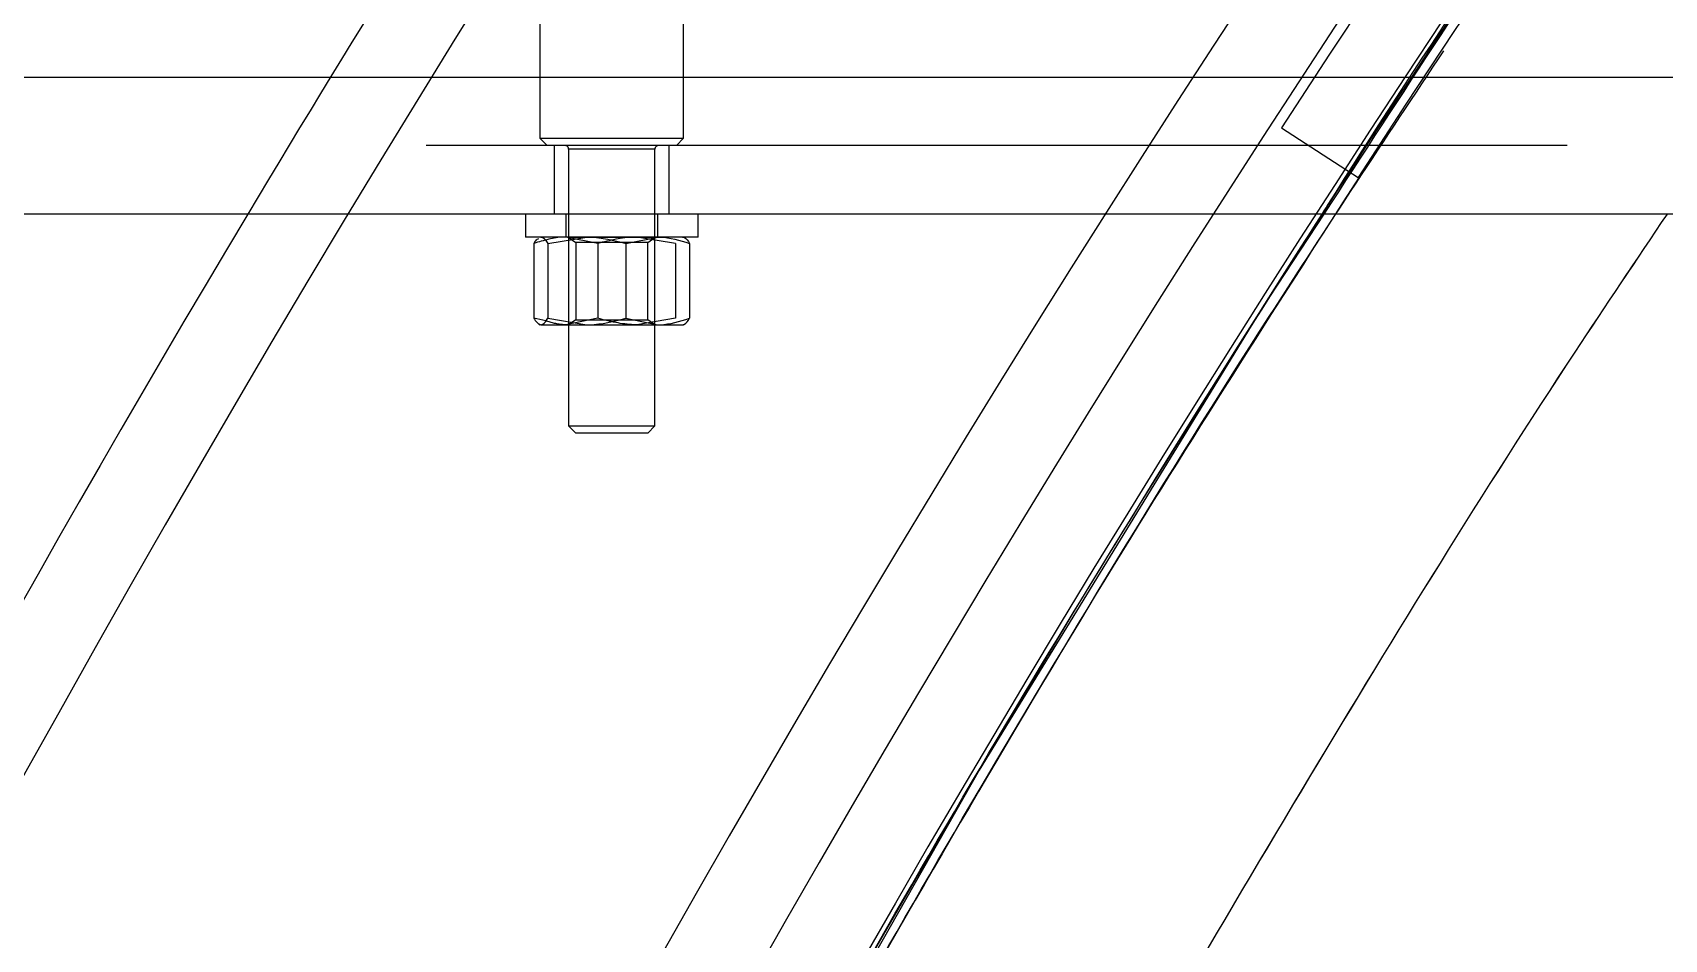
# Model space of a CAD drawing. Header units: metres. Extents: x 0 to 21025, y 0 to 14850.
# Drawn here: x 5719.4 to 5832.9, y 8996.2 to 9059.2 of the extents above; entities that cross this region are included whole.
import ezdxf

# ---------------------------------------------------------------- set-up
doc = ezdxf.new("R2010")
doc.units = ezdxf.units.M
doc.header["$LTSCALE"] = 25
doc.linetypes.add('HIDDEN2', pattern=[4.7625, 3.175, -1.5875])
for name, color, linetype in [('SL1', 8, 'Continuous'), ('SL4', 4, 'Continuous'), ('ST1', 7, 'HIDDEN2')]:
    doc.layers.add(name, color=color, linetype=linetype)

msp = doc.modelspace()

# ---------------------------------------------------------------- linework, layer by layer
at = {"layer": 'SL1', "flags": 128}
msp.add_lwpolyline([(5809.214, 9046.619), (5804.841, 9039.971), (5785.224, 9007.927), (5766.648, 8975.25), (5750.123, 8943.92), (5734.56, 8912.091), (5719.974, 8879.794), (5706.391, 8847.082), (5693.809, 8813.957), (5681.579, 8778.422), (5670.513, 8742.522), (5667.133, 8730.144)], dxfattribs=at)
at = {"layer": 'SL1'}
for radius, start, end in [(1215.5, 107.106787, 166.785047), (1170.7, 106.690475, 164.690823), (1164.35, 106.913784, 164.513299), (1158.35, 107.10294, 164.435358), (1221.5, 144.90825, 149.103588), (1158, 142.669489, 147.204303), (1221.5, 149.103588, 166.486228), (1158, 147.204303, 164.432858)]:
    msp.add_arc((6782.517, 8419.394), radius, start, end, dxfattribs=at)
for points, knots in [([(5809.106, 9046.619), (5809.228, 9046.814), (5815.597, 9057.032), (5829.08, 9076.717), (5846.509, 9101.57), (5857.8, 9116.279), (5861.899, 9121.619)], [0, 0, 0, 0, 0.0075338, 0.3937157, 0.7798975, 1, 1, 1, 1]), ([(5861.906, 9121.619), (5856.955, 9115.13), (5844.404, 9098.679), (5826.802, 9073.678), (5814.594, 9054.896), (5809.214, 9046.619)], [0, 0, 0, 0, 0.2670473, 0.6770042, 1, 1, 1, 1]), ([(5817.539, 9057.981), (5813.46, 9051.839), (5802.006, 9034.591), (5784.384, 9005.461), (5764.693, 8970.648), (5746.265, 8935.146), (5729.061, 8899.037), (5713.602, 8863.464), (5699.77, 8828.529), (5687.453, 8794.318), (5676.782, 8761.476), (5670.479, 8739.97), (5667.717, 8730.057)], [0, 0, 0, 0, 0.03269597, 0.0918088, 0.15092162, 0.21003445, 0.26914727, 0.3282601, 0.38199949, 0.43573889, 0.48947829, 0.53510655, 0.53510655, 0.53510655, 0.53510655]), ([(5667.717, 8730.057), (5669.503, 8736.467), (5675.034, 8755.673), (5685.081, 8787.442), (5698.453, 8825.14), (5712.675, 8861.225), (5727.596, 8895.708), (5743.08, 8928.608), (5759.583, 8961.01), (5777.118, 8992.862), (5794.959, 9023.183), (5807.435, 9042.571), (5813.353, 9051.767)], [0.47010057, 0.47010057, 0.47010057, 0.47010057, 0.49993715, 0.55971185, 0.61948655, 0.67926125, 0.73360236, 0.78794347, 0.84228457, 0.89662568, 0.95096679, 1, 1, 1, 1]), ([(5666.996, 8730.163), (5668.529, 8735.666), (5673.357, 8752.512), (5682.077, 8780.523), (5693.873, 8814.695), (5706.996, 8849.148), (5721.505, 8883.818), (5737.133, 8917.998), (5753.857, 8951.656), (5771.684, 8984.741), (5790.026, 9016.46), (5802.915, 9036.832), (5809.106, 9046.619)], [0.91034381, 0.91034381, 0.91034381, 0.91034381, 0.914756509, 0.923879219, 0.933001929, 0.942677484, 0.952353039, 0.962028594, 0.971704149, 0.981379703, 0.991055258, 1, 1, 1, 1]), ([(5685.728, 8722.872), (5687.461, 8729.134), (5692.438, 8746.542), (5701.288, 8774.915), (5712.906, 8808.502), (5725.826, 8842.366), (5740.113, 8876.443), (5755.496, 8910.036), (5771.966, 8943.111), (5789.484, 8975.645), (5807.76, 9006.94), (5822.333, 9030.598), (5830.964, 9043.423), (5833.114, 9046.619)], [0.906748713, 0.906748713, 0.906748713, 0.906748713, 0.911837159, 0.920928252, 0.930022994, 0.939668561, 0.949310749, 0.958958261, 0.968601632, 0.978244895, 0.987892465, 0.996983764, 1, 1, 1, 1]), ([(5685.728, 8722.872), (5687.46, 8729.132), (5692.438, 8746.542), (5701.289, 8774.914), (5712.906, 8808.503), (5725.827, 8842.367), (5740.113, 8876.442), (5755.496, 8910.036), (5771.967, 8943.111), (5789.484, 8975.645), (5807.761, 9006.941), (5822.333, 9030.597), (5830.965, 9043.424), (5833.115, 9046.619)], [0.90674866, 0.90674866, 0.90674866, 0.90674866, 0.911835781, 0.920929364, 0.930022946, 0.939667608, 0.94931227, 0.958956931, 0.968601593, 0.978246255, 0.987890916, 0.996984499, 1, 1, 1, 1])]:
    msp.add_open_spline(points, degree=3, knots=knots, dxfattribs=at)
at = {"layer": 'SL4'}
for p, q in [((5540.514, 9056.144), (6330.277, 9056.144)), ((6490.517, 9046.619), (5540.514, 9046.619)), ((5753.674, 9046.619), (5753.674, 9045.019)), ((5765.674, 9045.019), (5765.674, 9046.619)), ((5765.674, 9045.019), (5753.674, 9045.019)), ((5754.259, 9044.572), (5754.259, 9039.365)), ((5755.232, 9044.572), (5757.94, 9045.019)), ((5755.232, 9044.572), (5755.232, 9039.365)), ((5760.647, 9044.572), (5762.868, 9045.019)), ((5760.647, 9044.572), (5760.647, 9039.365)), ((5764.747, 9044.977), (5764.674, 9045.019)), ((5765.089, 9044.572), (5765.089, 9039.365)), ((5755.08, 9039.188), (5754.259, 9039.365)), ((5754.602, 9038.96), (5754.674, 9038.919)), ((5754.746, 9038.919), (5757.94, 9038.919)), ((5755.232, 9039.365), (5757.94, 9038.919)), ((5756.674, 9038.919), (5756.674, 9031.884)), ((5757.94, 9038.919), (5762.868, 9038.919)), ((5760.647, 9039.365), (5762.868, 9038.919)), ((5762.674, 9031.884), (5762.674, 9038.919)), ((5762.868, 9038.919), (5764.67, 9038.919)), ((5764.674, 9038.919), (5764.747, 9038.96)), ((5756.674, 9031.884), (5757.174, 9031.384)), ((5756.674, 9031.884), (5762.674, 9031.884)), ((5762.174, 9031.384), (5762.674, 9031.884)), ((5762.174, 9031.384), (5757.174, 9031.384))]:
    msp.add_line(p, q, dxfattribs=at)
for points, knots in [([(5754.259, 9044.572), (5754.3, 9044.641), (5754.413, 9044.833), (5754.531, 9044.886), (5754.606, 9044.92)], [0, 0, 0, 0, 0.3606833, 1, 1, 1, 1]), ([(5754.746, 9045.019), (5754.79, 9045.012), (5754.955, 9044.987), (5755.115, 9044.747), (5755.232, 9044.572)], [0, 0, 0, 0, 0.2686336, 1, 1, 1, 1]), ([(5757.94, 9045.019), (5758.004, 9045.018), (5758.918, 9045.012), (5759.814, 9044.784), (5760.647, 9044.572)], [0, 0, 0, 0, 0.07020058, 1, 1, 1, 1]), ([(5762.868, 9045.019), (5762.921, 9045.018), (5763.671, 9045.012), (5764.406, 9044.784), (5765.089, 9044.572)], [0, 0, 0, 0, 0.0702006, 1, 1, 1, 1]), ([(5764.603, 9045.019), (5764.647, 9045.012), (5764.812, 9044.987), (5764.972, 9044.747), (5765.089, 9044.572)], [0, 0, 0, 0, 0.2686336, 1, 1, 1, 1]), ([(5754.259, 9039.365), (5754.3, 9039.298), (5754.459, 9039.036), (5754.623, 9038.969), (5754.746, 9038.919)], [0, 0, 0, 0, 0.2575513, 1, 1, 1, 1]), ([(5754.746, 9038.919), (5754.79, 9038.925), (5754.955, 9038.95), (5755.115, 9039.19), (5755.232, 9039.365)], [0, 0, 0, 0, 0.2686336, 1, 1, 1, 1]), ([(5757.94, 9038.919), (5758.004, 9038.919), (5758.918, 9038.925), (5759.814, 9039.153), (5760.647, 9039.365)], [0, 0, 0, 0, 0.0702006, 1, 1, 1, 1]), ([(5762.868, 9038.919), (5762.921, 9038.919), (5763.671, 9038.925), (5764.406, 9039.153), (5765.089, 9039.365)], [0, 0, 0, 0, 0.0702006, 1, 1, 1, 1]), ([(5764.603, 9038.919), (5764.647, 9038.925), (5764.812, 9038.95), (5764.972, 9039.19), (5765.089, 9039.365)], [0, 0, 0, 0, 0.2686336, 1, 1, 1, 1])]:
    msp.add_open_spline(points, degree=3, knots=knots, dxfattribs=at)
at = {"layer": 'ST1'}
for p, q in [((5754.674, 9066.134), (5754.674, 9051.884)), ((5764.674, 9051.884), (5764.674, 9066.134)), ((5540.514, 9056.144), (6330.277, 9056.144)), ((5806.272, 9052.619), (5811.599, 9049.164)), ((6540.514, 9051.381), (5540.514, 9051.381)), ((5754.674, 9051.884), (5764.674, 9051.884)), ((5754.674, 9051.884), (5755.174, 9051.384)), ((5764.174, 9051.384), (5755.174, 9051.384)), ((5755.674, 9051.381), (5755.674, 9046.619)), ((5762.674, 9051.134), (5756.674, 9051.134)), ((5756.674, 9051.134), (5756.674, 9038.919)), ((5762.674, 9038.919), (5762.674, 9051.134)), ((5763.674, 9046.619), (5763.674, 9051.381)), ((5764.174, 9051.384), (5764.674, 9051.884)), ((5756.474, 9046.619), (5756.474, 9045.019)), ((5762.874, 9045.019), (5762.874, 9046.619)), ((5758.701, 9044.572), (5756.48, 9045.019)), ((5756.674, 9045.019), (5756.674, 9044.993)), ((5762.674, 9044.993), (5756.674, 9044.993)), ((5756.674, 9044.993), (5757.174, 9044.643)), ((5757.21, 9044.643), (5757.174, 9044.643)), ((5757.174, 9044.643), (5757.174, 9039.269)), ((5762.174, 9044.643), (5757.21, 9044.643)), ((5758.701, 9044.572), (5758.701, 9039.365)), ((5764.116, 9044.572), (5761.409, 9045.019)), ((5762.174, 9044.643), (5762.674, 9044.993)), ((5762.174, 9039.269), (5762.174, 9044.643)), ((5762.674, 9044.993), (5762.674, 9045.019)), ((5764.116, 9044.572), (5764.116, 9039.365)), ((5758.701, 9039.365), (5756.48, 9038.919)), ((5757.174, 9039.269), (5756.674, 9038.919)), ((5757.174, 9039.269), (5762.174, 9039.269)), ((5764.116, 9039.365), (5761.409, 9038.919)), ((5762.674, 9038.919), (5762.174, 9039.269))]:
    msp.add_line(p, q, dxfattribs=at)
for centre, radius, start, end in [((6782.517, 8419.394), 1163.627, 127.817651, 147.031191), ((6782.517, 8419.394), 1157.277, 127.817651, 147.031191), ((5756.424, 9051.134), 0.25, 0, 90), ((5762.924, 9051.134), 0.25, 90, 180)]:
    msp.add_arc(centre, radius, start, end, dxfattribs=at)
for points, knots in [([(5756.48, 9045.019), (5756.428, 9045.018), (5755.678, 9045.012), (5754.943, 9044.784), (5754.259, 9044.572)], [0, 0, 0, 0, 0.0702006, 1, 1, 1, 1]), ([(5761.409, 9045.019), (5761.344, 9045.018), (5760.43, 9045.012), (5759.534, 9044.784), (5758.701, 9044.572)], [0, 0, 0, 0, 0.0702006, 1, 1, 1, 1]), ([(5756.48, 9038.919), (5756.428, 9038.919), (5755.955, 9038.921), (5755.492, 9039.063), (5755.08, 9039.188)], [0, 0, 0, 0, 0.1114152, 1, 1, 1, 1]), ([(5761.409, 9038.919), (5761.344, 9038.919), (5760.43, 9038.925), (5759.534, 9039.153), (5758.701, 9039.365)], [0, 0, 0, 0, 0.07020058, 1, 1, 1, 1])]:
    msp.add_open_spline(points, degree=3, knots=knots, dxfattribs=at)

doc.saveas('drawing.dxf')
